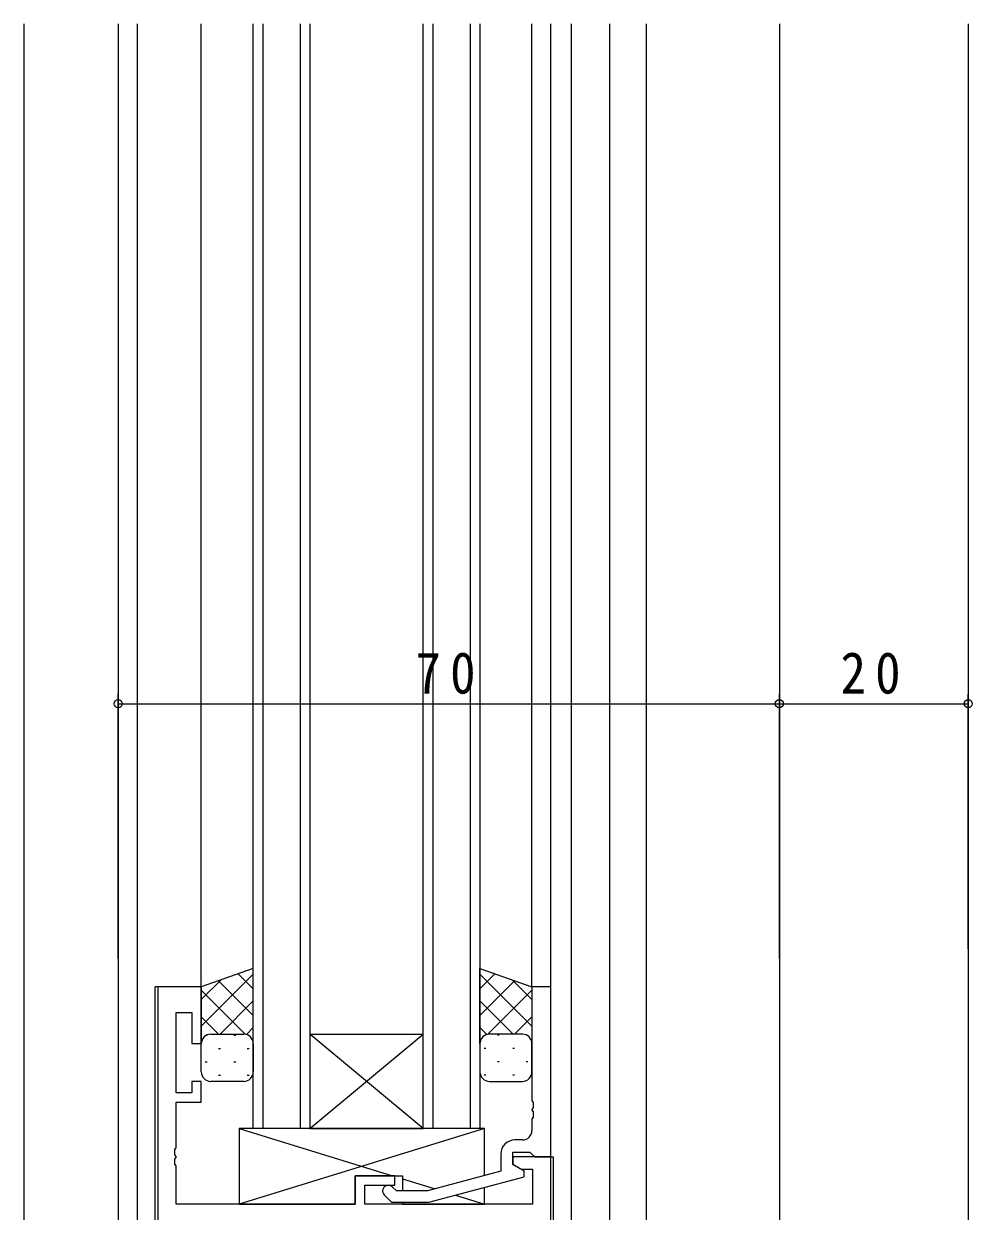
# Model space of a CAD drawing. Units: millimetres, scale not verified. Extents: x -594 to 539, y -420 to 386.
# Drawn here: x -450.8 to -350.4, y -109.2 to 16.5 of the extents above; entities that cross this region are included whole.
import ezdxf

# ---------------------------------------------------------------- set-up
doc = ezdxf.new("R2010")
doc.units = ezdxf.units.MM
doc.header["$LTSCALE"] = 2
for name, color, linetype, lineweight in [('0-3_YKK_11', 7, 'Continuous', 9), ('0-4_YKK_12', 2, 'Continuous', 9), ('0-5_YKK_13', 4, 'Continuous', 9), ('0-6_YKK_D', 6, 'Continuous', 9), ('0-7_YSS_K', 3, 'Continuous', 9)]:
    doc.layers.add(name, color=color, linetype=linetype, lineweight=lineweight)
doc.styles.add('ＭＳ ゴシック', font='')
doc.styles.get('ＭＳ ゴシック').set_extended_font_data('MS Gothic')

msp = doc.modelspace()

# ---------------------------------------------------------------- linework, layer by layer
at = {"layer": '0-3_YKK_11'}
for p, q in [((-432.027, -85.455), (-436.627, -85.455)), ((-436.627, -85.455), (-436.627, -150.455)), ((-432.027, -91.455), (-432.027, -85.455)), ((-397.027, -85.455), (-397.027, -97.497)), ((-395.027, -85.455), (-397.027, -85.455)), ((-395.027, -103.455), (-395.027, -85.455)), ((-434.697, -88.155), (-433.027, -88.155)), ((-434.697, -96.655), (-434.697, -88.155)), ((-433.027, -88.155), (-433.027, -91.455)), ((-433.027, -91.455), (-432.027, -91.455)), ((-433.027, -95.455), (-433.027, -96.655)), ((-432.027, -95.455), (-433.027, -95.455)), ((-432.027, -97.655), (-432.027, -95.455)), ((-433.027, -96.655), (-434.697, -96.655)), ((-434.697, -97.655), (-432.027, -97.655)), ((-434.697, -102.496), (-434.697, -97.655)), ((-397.027, -97.497), (-396.907, -97.68)), ((-396.907, -97.68), (-396.907, -98.23)), ((-396.907, -98.23), (-397.027, -98.413)), ((-397.027, -98.413), (-397.027, -98.497)), ((-397.027, -98.497), (-396.907, -98.68)), ((-396.907, -99.23), (-397.027, -99.413)), ((-396.907, -98.68), (-396.907, -99.23)), ((-397.027, -99.413), (-397.027, -100.655)), ((-398.027, -101.655), (-398.827, -101.655)), ((-434.817, -102.68), (-434.697, -102.496)), ((-434.817, -103.23), (-434.817, -102.68)), ((-399.027, -102.955), (-397.227, -102.955)), ((-399.027, -104.255), (-399.027, -102.955)), ((-397.227, -102.955), (-397.027, -103.155)), ((-434.697, -103.413), (-434.817, -103.23)), ((-434.817, -103.68), (-434.697, -103.497)), ((-434.817, -104.23), (-434.817, -103.68)), ((-434.697, -104.413), (-434.817, -104.23)), ((-434.697, -103.497), (-434.697, -103.413)), ((-400.327, -103.155), (-400.327, -104.975)), ((-399.027, -103.455), (-399.027, -104.255)), ((-395.027, -103.455), (-399.027, -103.455)), ((-397.827, -104.948), (-399.027, -104.255)), ((-399.027, -104.255), (-398.161, -104.755)), ((-397.027, -103.155), (-396.727, -103.455)), ((-396.727, -103.455), (-395.027, -103.455)), ((-395.027, -122.455), (-395.027, -103.455)), ((-434.697, -108.455), (-434.697, -104.413)), ((-415.727, -105.455), (-415.727, -108.455)), ((-411.527, -105.455), (-415.727, -105.455)), ((-411.527, -106.455), (-411.527, -105.455)), ((-400.327, -104.975), (-408.089, -107.055)), ((-407.931, -108.255), (-397.827, -105.548)), ((-398.161, -104.755), (-396.957, -104.755)), ((-397.827, -105.548), (-397.827, -104.948)), ((-396.957, -104.755), (-396.957, -108.455)), ((-414.727, -106.455), (-411.527, -106.455)), ((-414.727, -108.455), (-414.727, -106.455)), ((-411.379, -107.055), (-411.803, -106.631)), ((-412.651, -107.479), (-411.876, -108.255)), ((-408.089, -107.055), (-411.379, -107.055)), ((-415.727, -108.455), (-434.697, -108.455)), ((-396.957, -108.455), (-414.727, -108.455)), ((-411.876, -108.255), (-407.931, -108.255))]:
    msp.add_line(p, q, dxfattribs=at)
for centre, radius, start, end in [((-398.827, -103.155), 1.5, 90, 179.99998), ((-398.027, -100.655), 1, 270, 359.99998), ((-412.227, -107.055), 0.6, 44.99998, 225)]:
    msp.add_arc(centre, radius, start, end, dxfattribs=at)
at = {"layer": '0-4_YKK_12'}
for p, q in [((-440.827, 16.545), (-440.827, -175.455)), ((-438.827, 16.545), (-438.827, -150.455)), ((-432.027, -85.455), (-432.027, 16.545)), ((-426.527, -100.454), (-426.527, 16.545)), ((-425.527, 16.545), (-425.527, -100.454)), ((-421.527, -100.454), (-421.527, 16.545)), ((-420.527, 16.545), (-420.527, -100.454)), ((-408.527, -100.454), (-408.527, 16.545)), ((-407.527, 16.545), (-407.527, -100.454)), ((-403.527, -100.454), (-403.527, 16.545)), ((-402.527, 16.545), (-402.527, -100.454)), ((-397.027, -85.455), (-397.027, 16.545)), ((-395.027, -85.755), (-395.027, 16.545)), ((-392.827, -127.455), (-392.827, 16.545)), ((-388.827, 16.545), (-388.827, -122.455)), ((-384.927, 16.545), (-384.927, -122.455)), ((-370.827, 16.545), (-370.827, -155.155)), ((-350.827, 16.545), (-350.827, -120.455)), ((-432.027, -85.455), (-436.897, -85.455)), ((-436.897, -150.455), (-436.897, -85.455)), ((-408.527, -100.454), (-420.527, -90.454)), ((-420.527, -100.454), (-408.527, -90.454)), ((-420.527, -90.454), (-408.527, -90.454)), ((-420.527, -100.454), (-426.527, -100.454)), ((-420.527, -100.454), (-408.527, -100.454)), ((-402.527, -100.454), (-408.527, -100.454)), ((-395.327, -103.455), (-394.757, -103.455)), ((-394.757, -103.455), (-394.757, -122.453))]:
    msp.add_line(p, q, dxfattribs=at)
at = {"layer": '0-5_YKK_13'}
for p, q in [((-426.527, -83.49), (-432.027, -85.455)), ((-426.527, -84.107), (-432.027, -89.607)), ((-428.11, -84.056), (-426.527, -85.639)), ((-426.527, -91.455), (-426.527, -83.49)), ((-402.527, -83.49), (-397.027, -85.455)), ((-402.527, -91.455), (-402.527, -83.49)), ((-400.944, -84.056), (-402.527, -85.639)), ((-402.527, -84.107), (-397.027, -89.607)), ((-429.968, -84.719), (-432.027, -86.779)), ((-432.027, -85.455), (-432.027, -91.455)), ((-430.194, -84.8), (-426.527, -88.467)), ((-398.86, -84.8), (-402.527, -88.467)), ((-399.087, -84.719), (-397.027, -86.779)), ((-397.027, -85.455), (-397.027, -91.455)), ((-432.027, -85.796), (-427.368, -90.455)), ((-397.027, -85.796), (-401.686, -90.455)), ((-426.527, -86.936), (-430.046, -90.455)), ((-402.527, -86.936), (-399.008, -90.455)), ((-432.027, -88.624), (-430.197, -90.455)), ((-397.027, -88.624), (-398.858, -90.455)), ((-431.027, -90.455), (-427.527, -90.455)), ((-426.527, -89.764), (-427.218, -90.455)), ((-402.527, -89.764), (-401.836, -90.455)), ((-398.027, -90.455), (-401.527, -90.455)), ((-432.027, -94.455), (-432.027, -91.455)), ((-431.442, -90.545), (-431.407, -90.545)), ((-428.577, -90.545), (-428.377, -90.545)), ((-426.527, -91.455), (-426.527, -94.455)), ((-402.527, -91.455), (-402.527, -94.455)), ((-400.477, -90.545), (-400.677, -90.545)), ((-397.613, -90.545), (-397.647, -90.545)), ((-397.027, -94.455), (-397.027, -91.455)), ((-430.192, -91.96), (-429.992, -91.96)), ((-427.162, -91.96), (-426.962, -91.96)), ((-401.892, -91.96), (-402.092, -91.96)), ((-398.862, -91.96), (-399.062, -91.96)), ((-431.607, -93.375), (-431.407, -93.375)), ((-428.577, -93.375), (-428.377, -93.375)), ((-400.477, -93.375), (-400.677, -93.375)), ((-397.447, -93.375), (-397.647, -93.375)), ((-427.526, -95.455), (-431.027, -95.455)), ((-430.192, -94.79), (-429.992, -94.79)), ((-427.162, -94.79), (-426.962, -94.79)), ((-401.892, -94.79), (-402.092, -94.79)), ((-401.528, -95.455), (-398.027, -95.455)), ((-398.862, -94.79), (-399.062, -94.79)), ((-402.027, -100.455), (-428.027, -108.455)), ((-428.027, -100.455), (-411.777, -105.455)), ((-428.027, -100.455), (-428.027, -108.455)), ((-402.027, -100.455), (-428.027, -100.455)), ((-402.627, -100.455), (-426.627, -100.455)), ((-402.027, -105.431), (-402.027, -100.455)), ((-415.727, -105.455), (-410.727, -105.455)), ((-415.727, -108.455), (-415.727, -105.455)), ((-410.727, -105.455), (-410.727, -107.055)), ((-410.727, -105.778), (-407.281, -106.838)), ((-402.027, -108.455), (-402.027, -106.673)), ((-405.123, -107.502), (-402.027, -108.455)), ((-428.027, -108.455), (-415.727, -108.455)), ((-410.727, -108.255), (-410.727, -108.455)), ((-410.727, -108.255), (-410.727, -108.455)), ((-410.727, -108.455), (-402.027, -108.455))]:
    msp.add_line(p, q, dxfattribs=at)
for centre, start, end in [((-431.027, -91.455), 89.99976, 179.99976), ((-427.527, -91.455), 359.99976, 89.99976), ((-401.527, -91.455), 90.00009, 180.00009), ((-398.027, -91.455), 0.00009, 90.00009), ((-431.027, -94.455), 179.99976, 269.99976), ((-427.527, -94.455), 269.99976, 359.99976), ((-401.527, -94.455), 180.00009, 270.00009), ((-398.027, -94.455), 270.00009, 0.00009)]:
    msp.add_arc(centre, 1, start, end, dxfattribs=at)
at = {"layer": '0-6_YKK_D'}
for p, q in [((-440.827, -82.455), (-440.827, -54.455)), ((-370.827, -81.413), (-370.827, -54.455)), ((-370.827, -82.455), (-370.827, -54.455)), ((-350.827, -81.413), (-350.827, -54.455)), ((-440.827, -55.455), (-370.827, -55.455)), ((-370.827, -55.455), (-350.827, -55.455))]:
    msp.add_line(p, q, dxfattribs=at)
for centre in [(-440.827, -55.455), (-370.827, -55.455), (-370.827, -55.455), (-350.827, -55.455)]:
    msp.add_circle(centre, 0.425, dxfattribs=at)
at = {"layer": '0-7_YSS_K'}
msp.add_line((-450.828, 16.545), (-450.828, -189.299), dxfattribs=at)

# ---------------------------------------------------------------- texts
at = {"layer": '0-6_YKK_D', "color": 7, "char_height": 4.399, "attachment_point": 7, "style": 'ＭＳ ゴシック'}
for s, insert in [('\\T1.36;\\W0.9;70', (-409.347, -54.455)), ('\\T1.36;\\W0.9;20', (-364.347, -54.455))]:
    msp.add_mtext(s, dxfattribs=dict(at, insert=insert))

doc.saveas('drawing.dxf')
